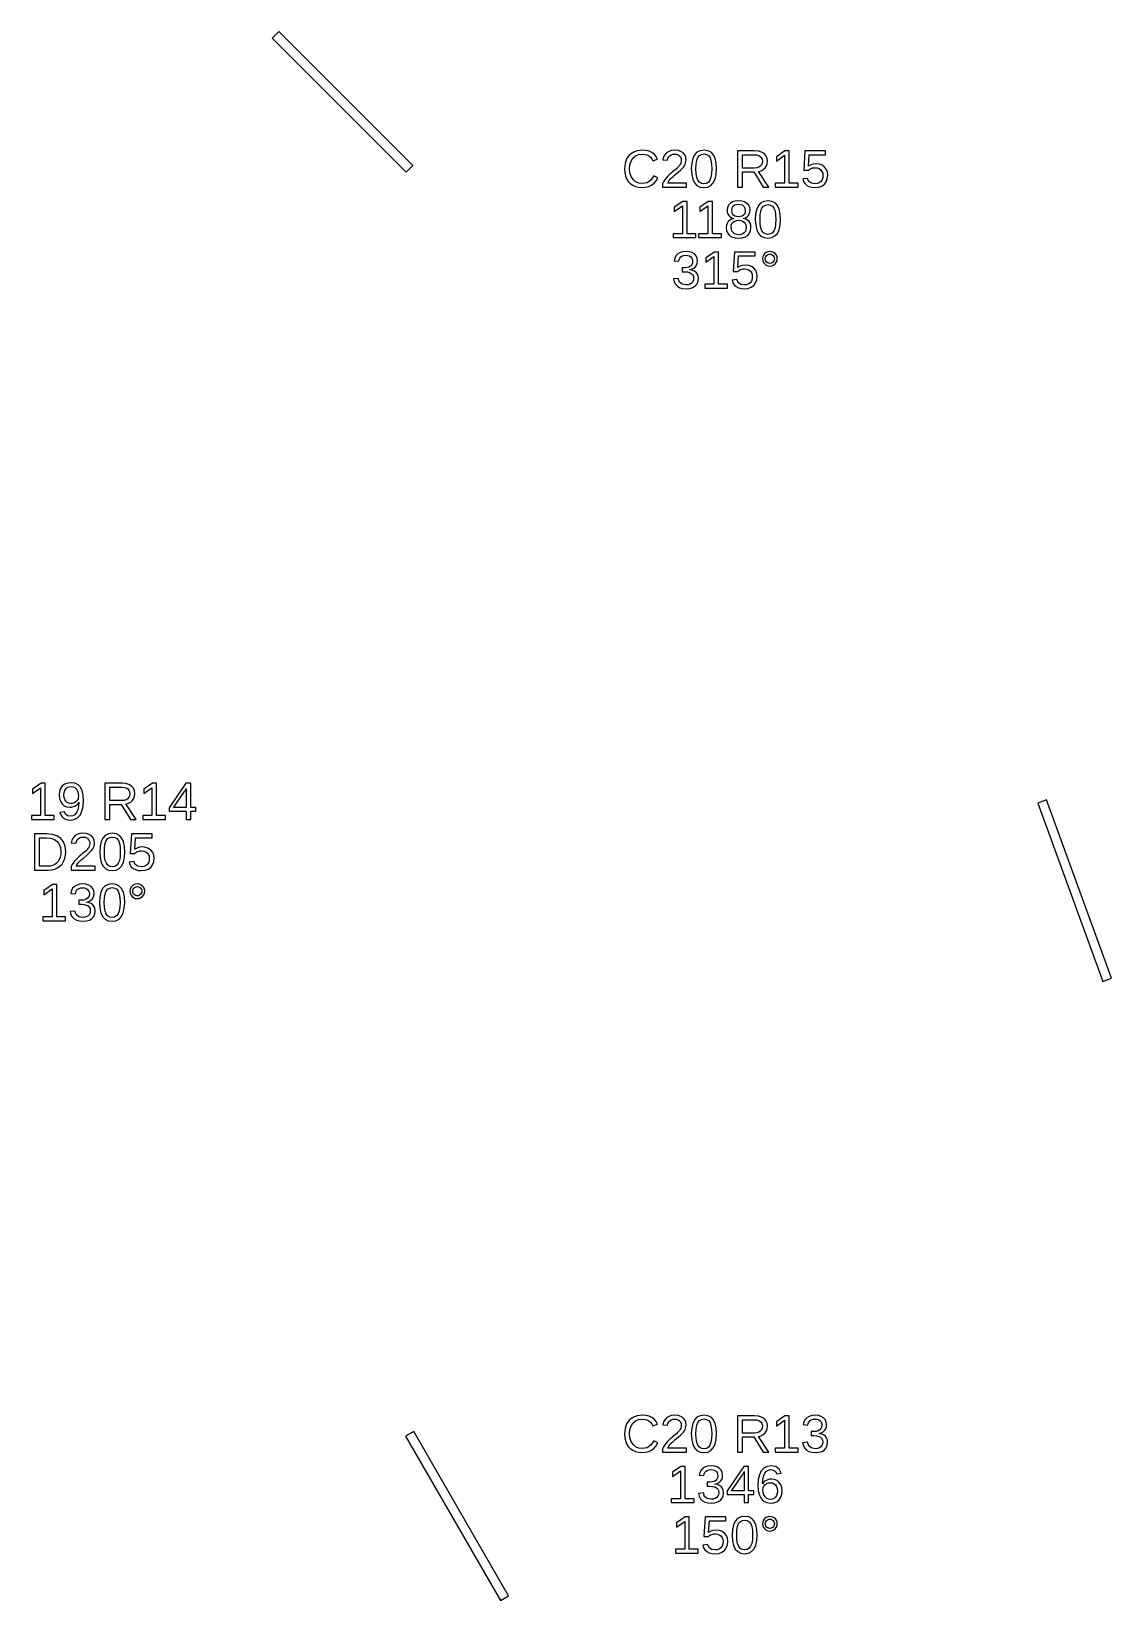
# Model space of a CAD drawing. Extents: x 195 to 2890, y 70 to 1529.
# Drawn here: x 2064.2 to 2235, y 1273.6 to 1521.7 of the extents above; entities that cross this region are included whole.
import ezdxf

# ---------------------------------------------------------------- set-up
doc = ezdxf.new("R2010")
doc.units = 0
doc.layers.get('0').update_dxf_attribs({"linetype": 'CONTINUOUS'})

msp = doc.modelspace()

# ---------------------------------------------------------------- linework, layer by layer
for points in [[(2124.53, 1500.53), (2103.32, 1521.74), (2102.26, 1520.68), (2123.47, 1499.47)], [(2161.31, 1497.09), (2161.81, 1497.22), (2162.26, 1497.44), (2162.66, 1497.73), (2162.99, 1498.11), (2163.26, 1498.56), (2162.62, 1498.88), (2162.15, 1498.22), (2161.55, 1497.82), (2160.81, 1497.69), (2160.23, 1497.76), (2159.73, 1497.97), (2159.32, 1498.33), (2159.01, 1498.8), (2158.83, 1499.37), (2158.77, 1500.02), (2158.83, 1500.68), (2159, 1501.24), (2159.3, 1501.7), (2159.7, 1502.04), (2160.19, 1502.25), (2160.78, 1502.32), (2161.16, 1502.29), (2161.51, 1502.2), (2161.83, 1502.05), (2162.09, 1501.85), (2162.31, 1501.59), (2162.47, 1501.29), (2163.2, 1501.53), (2162.97, 1501.96), (2162.67, 1502.31), (2162.3, 1502.59), (2161.86, 1502.79), (2161.35, 1502.91), (2160.77, 1502.95), (2159.96, 1502.86), (2159.28, 1502.6), (2158.72, 1502.17), (2158.31, 1501.59), (2158.06, 1500.87), (2157.98, 1500.02), (2158.02, 1499.44), (2158.13, 1498.91), (2158.31, 1498.44), (2158.56, 1498.03), (2158.89, 1497.68), (2159.27, 1497.41), (2159.72, 1497.21), (2160.22, 1497.09), (2160.77, 1497.05)], [(2167.79, 1497.75), (2164.8, 1497.75), (2164.9, 1497.95), (2165.03, 1498.14), (2165.2, 1498.35), (2165.4, 1498.56), (2165.65, 1498.79), (2165.94, 1499.04), (2166.45, 1499.46), (2166.83, 1499.8), (2167.09, 1500.06), (2167.28, 1500.28), (2167.43, 1500.5), (2167.55, 1500.72), (2167.63, 1500.94), (2167.68, 1501.16), (2167.7, 1501.38), (2167.65, 1501.84), (2167.49, 1502.23), (2167.23, 1502.54), (2166.88, 1502.77), (2166.43, 1502.9), (2165.9, 1502.95), (2165.41, 1502.9), (2164.98, 1502.77), (2164.61, 1502.54), (2164.32, 1502.24), (2164.13, 1501.88), (2164.02, 1501.45), (2164.77, 1501.38), (2164.84, 1501.66), (2164.96, 1501.9), (2165.13, 1502.09), (2165.35, 1502.23), (2165.61, 1502.32), (2165.9, 1502.35), (2166.2, 1502.32), (2166.46, 1502.23), (2166.67, 1502.09), (2166.82, 1501.89), (2166.92, 1501.65), (2166.95, 1501.35), (2166.93, 1501.13), (2166.87, 1500.92), (2166.79, 1500.73), (2166.67, 1500.55), (2166.53, 1500.37), (2166.36, 1500.2), (2166.18, 1500.03), (2165.99, 1499.86), (2165.78, 1499.69), (2165.56, 1499.52), (2165.35, 1499.34), (2165.13, 1499.15), (2164.91, 1498.94), (2164.7, 1498.72), (2164.5, 1498.49), (2164.31, 1498.23), (2164.14, 1497.95), (2163.99, 1497.65), (2163.99, 1497.13), (2167.79, 1497.13)], [(2171.12, 1497.13), (2171.62, 1497.39), (2172.01, 1497.81), (2172.29, 1498.39), (2172.46, 1499.12), (2172.52, 1500), (2172.46, 1500.89), (2172.3, 1501.63), (2172.03, 1502.21), (2171.65, 1502.62), (2171.16, 1502.87), (2170.54, 1502.95), (2169.91, 1502.87), (2169.4, 1502.62), (2169.02, 1502.21), (2168.75, 1501.64), (2168.59, 1500.9), (2168.53, 1500), (2168.59, 1499.11), (2168.75, 1498.38), (2169.03, 1497.8), (2169.42, 1497.38), (2169.91, 1497.13), (2170.51, 1497.05)], [(2170.13, 1497.71), (2169.81, 1497.9), (2169.57, 1498.21), (2169.41, 1498.66), (2169.31, 1499.26), (2169.27, 1500), (2169.31, 1500.76), (2169.4, 1501.36), (2169.57, 1501.81), (2169.81, 1502.11), (2170.13, 1502.29), (2170.54, 1502.36), (2170.94, 1502.29), (2171.25, 1502.11), (2171.49, 1501.8), (2171.64, 1501.35), (2171.74, 1500.75), (2171.77, 1500), (2171.74, 1499.27), (2171.64, 1498.68), (2171.47, 1498.23), (2171.23, 1497.91), (2170.92, 1497.71), (2170.52, 1497.65)], [(2176.62, 1499.51), (2178.4, 1499.51), (2179.89, 1497.13), (2180.79, 1497.13), (2179.16, 1499.6), (2179.57, 1499.71), (2179.91, 1499.9), (2180.19, 1500.15), (2180.4, 1500.46), (2180.52, 1500.82), (2180.56, 1501.22), (2180.5, 1501.7), (2180.33, 1502.1), (2180.03, 1502.43), (2179.63, 1502.67), (2179.14, 1502.82), (2178.54, 1502.86), (2175.84, 1502.86), (2175.84, 1497.13), (2176.62, 1497.13)], [(2176.62, 1500.13), (2176.62, 1502.24), (2178.46, 1502.24), (2178.85, 1502.21), (2179.18, 1502.13), (2179.44, 1501.98), (2179.63, 1501.78), (2179.74, 1501.52), (2179.78, 1501.22), (2179.74, 1500.9), (2179.63, 1500.63), (2179.44, 1500.41), (2179.19, 1500.25), (2178.87, 1500.16), (2178.49, 1500.13)], [(2185.4, 1497.75), (2184.01, 1497.75), (2184.01, 1502.86), (2183.33, 1502.86), (2181.98, 1501.93), (2181.98, 1501.24), (2183.27, 1502.16), (2183.27, 1497.75), (2181.81, 1497.75), (2181.81, 1497.13), (2185.4, 1497.13)], [(2188.65, 1497.11), (2189.15, 1497.28), (2189.56, 1497.57), (2189.86, 1497.96), (2190.03, 1498.44), (2190.09, 1499), (2190.04, 1499.5), (2189.87, 1499.93), (2189.59, 1500.29), (2189.22, 1500.57), (2188.77, 1500.73), (2188.24, 1500.79), (2187.8, 1500.75), (2187.4, 1500.63), (2187.06, 1500.42), (2187.17, 1502.24), (2189.76, 1502.24), (2189.76, 1502.86), (2186.5, 1502.86), (2186.31, 1499.78), (2187.03, 1499.78), (2187.2, 1499.92), (2187.37, 1500.02), (2187.54, 1500.1), (2187.71, 1500.15), (2187.9, 1500.18), (2188.09, 1500.19), (2188.45, 1500.15), (2188.75, 1500.04), (2189, 1499.86), (2189.18, 1499.61), (2189.3, 1499.32), (2189.33, 1498.98), (2189.3, 1498.6), (2189.19, 1498.27), (2189, 1498), (2188.75, 1497.81), (2188.44, 1497.69), (2188.08, 1497.65), (2187.52, 1497.74), (2187.12, 1498.03), (2186.88, 1498.5), (2186.14, 1498.41), (2186.27, 1498.01), (2186.48, 1497.67), (2186.77, 1497.4), (2187.13, 1497.21), (2187.56, 1497.09), (2188.06, 1497.05)], [(2169.27, 1489.75), (2167.87, 1489.75), (2167.87, 1494.86), (2167.2, 1494.86), (2165.84, 1493.93), (2165.84, 1493.24), (2167.14, 1494.16), (2167.14, 1489.75), (2165.67, 1489.75), (2165.67, 1489.13), (2169.27, 1489.13)], [(2173.28, 1489.75), (2171.89, 1489.75), (2171.89, 1494.86), (2171.21, 1494.86), (2169.86, 1493.93), (2169.86, 1493.24), (2171.15, 1494.16), (2171.15, 1489.75), (2169.69, 1489.75), (2169.69, 1489.13), (2173.28, 1489.13)], [(2176.59, 1489.1), (2177.07, 1489.25), (2177.46, 1489.49), (2177.74, 1489.83), (2177.91, 1490.24), (2177.96, 1490.73), (2177.93, 1491.09), (2177.83, 1491.4), (2177.66, 1491.67), (2177.43, 1491.89), (2177.14, 1492.05), (2176.8, 1492.14), (2176.8, 1492.15), (2177.1, 1492.25), (2177.34, 1492.4), (2177.55, 1492.61), (2177.7, 1492.87), (2177.79, 1493.16), (2177.82, 1493.47), (2177.77, 1493.89), (2177.6, 1494.25), (2177.33, 1494.55), (2176.96, 1494.77), (2176.52, 1494.91), (2175.99, 1494.95), (2175.48, 1494.9), (2175.04, 1494.77), (2174.68, 1494.54), (2174.41, 1494.24), (2174.24, 1493.89), (2174.19, 1493.48), (2174.22, 1493.17), (2174.31, 1492.88), (2174.46, 1492.62), (2174.66, 1492.41), (2174.91, 1492.25), (2175.2, 1492.15), (2175.2, 1492.13), (2174.88, 1492.04), (2174.61, 1491.89), (2174.37, 1491.67), (2174.2, 1491.39), (2174.09, 1491.08), (2174.05, 1490.72), (2174.11, 1490.23), (2174.28, 1489.82), (2174.57, 1489.49), (2174.96, 1489.24), (2175.44, 1489.1), (2176.01, 1489.05)], [(2175.69, 1492.45), (2175.43, 1492.54), (2175.21, 1492.68), (2175.06, 1492.88), (2174.97, 1493.13), (2174.94, 1493.43), (2174.97, 1493.73), (2175.06, 1493.97), (2175.21, 1494.16), (2175.41, 1494.3), (2175.68, 1494.38), (2175.99, 1494.4), (2176.59, 1494.3), (2176.94, 1493.97), (2177.06, 1493.43), (2177.03, 1493.11), (2176.94, 1492.85), (2176.79, 1492.66), (2176.58, 1492.53), (2176.32, 1492.45), (2176, 1492.42)], [(2181.24, 1489.13), (2181.74, 1489.39), (2182.13, 1489.81), (2182.41, 1490.39), (2182.58, 1491.12), (2182.63, 1492), (2182.58, 1492.89), (2182.42, 1493.63), (2182.15, 1494.21), (2181.77, 1494.62), (2181.27, 1494.87), (2180.66, 1494.95), (2180.02, 1494.87), (2179.52, 1494.62), (2179.13, 1494.21), (2178.87, 1493.64), (2178.7, 1492.9), (2178.65, 1492), (2178.71, 1491.11), (2178.87, 1490.38), (2179.15, 1489.8), (2179.53, 1489.38), (2180.03, 1489.13), (2180.63, 1489.05)], [(2180.25, 1489.71), (2179.93, 1489.9), (2179.69, 1490.21), (2179.52, 1490.66), (2179.42, 1491.26), (2179.39, 1492), (2179.42, 1492.76), (2179.52, 1493.36), (2179.69, 1493.81), (2179.93, 1494.11), (2180.25, 1494.29), (2180.66, 1494.36), (2181.05, 1494.29), (2181.37, 1494.11), (2181.6, 1493.8), (2181.76, 1493.35), (2181.86, 1492.75), (2181.89, 1492), (2181.86, 1491.27), (2181.76, 1490.68), (2181.59, 1490.23), (2181.35, 1489.91), (2181.03, 1489.71), (2180.64, 1489.65)], [(2175.35, 1489.73), (2174.94, 1490.13), (2174.81, 1490.78), (2174.84, 1491.1), (2174.95, 1491.36), (2175.12, 1491.58), (2175.36, 1491.74), (2175.65, 1491.84), (2175.99, 1491.87), (2176.35, 1491.84), (2176.64, 1491.75), (2176.88, 1491.6), (2177.06, 1491.39), (2177.17, 1491.13), (2177.2, 1490.8), (2177.17, 1490.42), (2177.07, 1490.12), (2176.91, 1489.89), (2176.68, 1489.73), (2176.38, 1489.63), (2176.02, 1489.6)], [(2168.28, 1481.1), (2168.76, 1481.24), (2169.15, 1481.49), (2169.43, 1481.82), (2169.59, 1482.23), (2169.65, 1482.71), (2169.61, 1483.06), (2169.49, 1483.36), (2169.29, 1483.63), (2169.02, 1483.83), (2168.69, 1483.98), (2168.29, 1484.06), (2168.29, 1484.07), (2168.65, 1484.18), (2168.95, 1484.33), (2169.18, 1484.54), (2169.35, 1484.79), (2169.46, 1485.09), (2169.49, 1485.43), (2169.44, 1485.87), (2169.28, 1486.25), (2169.01, 1486.55), (2168.65, 1486.77), (2168.2, 1486.91), (2167.67, 1486.95), (2167.18, 1486.91), (2166.75, 1486.77), (2166.38, 1486.56), (2166.09, 1486.26), (2165.9, 1485.89), (2165.8, 1485.46), (2166.53, 1485.4), (2166.59, 1485.68), (2166.71, 1485.91), (2166.88, 1486.1), (2167.1, 1486.24), (2167.36, 1486.32), (2167.66, 1486.35), (2167.99, 1486.32), (2168.26, 1486.23), (2168.47, 1486.08), (2168.62, 1485.88), (2168.71, 1485.64), (2168.74, 1485.35), (2168.7, 1485.07), (2168.59, 1484.83), (2168.41, 1484.63), (2168.16, 1484.48), (2167.84, 1484.4), (2167.47, 1484.37), (2167.07, 1484.37), (2167.07, 1483.73), (2167.49, 1483.73), (2167.91, 1483.7), (2168.25, 1483.61), (2168.53, 1483.47), (2168.73, 1483.27), (2168.85, 1483.03), (2168.89, 1482.74), (2168.85, 1482.41), (2168.75, 1482.14), (2168.57, 1481.93), (2168.34, 1481.78), (2168.05, 1481.69), (2167.71, 1481.66), (2167.08, 1481.77), (2166.66, 1482.11), (2166.46, 1482.67), (2165.7, 1482.6), (2165.81, 1482.13), (2166.02, 1481.75), (2166.32, 1481.44), (2166.7, 1481.22), (2167.16, 1481.09), (2167.71, 1481.05)], [(2174.24, 1481.75), (2172.85, 1481.75), (2172.85, 1486.86), (2172.17, 1486.86), (2170.82, 1485.93), (2170.82, 1485.24), (2172.11, 1486.16), (2172.11, 1481.75), (2170.65, 1481.75), (2170.65, 1481.13), (2174.24, 1481.13)], [(2177.49, 1481.11), (2177.99, 1481.28), (2178.4, 1481.57), (2178.7, 1481.96), (2178.88, 1482.44), (2178.94, 1483), (2178.88, 1483.5), (2178.71, 1483.93), (2178.43, 1484.29), (2178.06, 1484.57), (2177.61, 1484.73), (2177.08, 1484.79), (2176.64, 1484.75), (2176.24, 1484.63), (2175.9, 1484.42), (2176.01, 1486.24), (2178.6, 1486.24), (2178.6, 1486.86), (2175.34, 1486.86), (2175.15, 1483.78), (2175.87, 1483.78), (2176.04, 1483.92), (2176.21, 1484.02), (2176.38, 1484.1), (2176.56, 1484.15), (2176.74, 1484.18), (2176.93, 1484.19), (2177.29, 1484.15), (2177.59, 1484.04), (2177.84, 1483.86), (2178.03, 1483.61), (2178.14, 1483.32), (2178.17, 1482.98), (2178.14, 1482.6), (2178.03, 1482.27), (2177.84, 1482), (2177.59, 1481.81), (2177.28, 1481.69), (2176.92, 1481.65), (2176.36, 1481.74), (2175.96, 1482.03), (2175.73, 1482.5), (2174.98, 1482.41), (2175.11, 1482.01), (2175.32, 1481.67), (2175.61, 1481.4), (2175.97, 1481.21), (2176.4, 1481.09), (2176.9, 1481.05)], [(2181.25, 1484.67), (2181.53, 1484.78), (2181.77, 1484.97), (2181.96, 1485.21), (2182.08, 1485.48), (2182.12, 1485.79), (2182.08, 1486.1), (2181.97, 1486.37), (2181.78, 1486.61), (2181.53, 1486.8), (2181.26, 1486.91), (2180.95, 1486.95), (2180.64, 1486.91), (2180.36, 1486.8), (2180.12, 1486.61), (2179.93, 1486.37), (2179.82, 1486.09), (2179.78, 1485.79), (2179.82, 1485.49), (2179.93, 1485.22), (2180.13, 1484.97), (2180.37, 1484.78), (2180.64, 1484.67), (2180.95, 1484.63)], [(2180.76, 1485.08), (2180.59, 1485.15), (2180.44, 1485.27), (2180.32, 1485.43), (2180.25, 1485.6), (2180.23, 1485.79), (2180.25, 1485.98), (2180.32, 1486.15), (2180.44, 1486.31), (2180.59, 1486.43), (2180.76, 1486.5), (2180.95, 1486.52), (2181.14, 1486.5), (2181.31, 1486.43), (2181.46, 1486.31), (2181.58, 1486.16), (2181.65, 1485.99), (2181.67, 1485.79), (2181.65, 1485.6), (2181.58, 1485.42), (2181.46, 1485.27), (2181.31, 1485.15), (2181.14, 1485.08), (2180.95, 1485.06)], [(2067.8, 1397.75), (2066.41, 1397.75), (2066.41, 1402.86), (2065.73, 1402.86), (2064.37, 1401.93), (2064.37, 1401.24), (2065.67, 1402.16), (2065.67, 1397.75), (2064.21, 1397.75), (2064.21, 1397.13), (2067.8, 1397.13)], [(2070.99, 1397.14), (2071.5, 1397.4), (2071.91, 1397.84), (2072.21, 1398.45), (2072.39, 1399.21), (2072.45, 1400.11), (2072.39, 1400.98), (2072.23, 1401.69), (2071.96, 1402.24), (2071.58, 1402.64), (2071.09, 1402.87), (2070.51, 1402.95), (2069.95, 1402.89), (2069.48, 1402.72), (2069.1, 1402.44), (2068.82, 1402.05), (2068.65, 1401.58), (2068.6, 1401.02), (2068.65, 1400.48), (2068.8, 1400.01), (2069.06, 1399.62), (2069.41, 1399.32), (2069.82, 1399.15), (2070.3, 1399.09), (2070.61, 1399.11), (2070.89, 1399.19), (2071.17, 1399.31), (2071.4, 1399.47), (2071.59, 1399.67), (2071.72, 1399.9), (2071.68, 1399.23), (2071.56, 1398.67), (2071.36, 1398.23), (2071.1, 1397.9), (2070.77, 1397.71), (2070.38, 1397.64), (2069.94, 1397.72), (2069.62, 1397.96), (2069.42, 1398.36), (2068.72, 1398.25), (2068.86, 1397.86), (2069.05, 1397.56), (2069.3, 1397.33), (2069.6, 1397.18), (2069.95, 1397.08), (2070.37, 1397.05)], [(2070.15, 1399.71), (2069.88, 1399.83), (2069.65, 1400.03), (2069.48, 1400.3), (2069.38, 1400.63), (2069.34, 1401.02), (2069.38, 1401.4), (2069.48, 1401.73), (2069.65, 1402), (2069.88, 1402.2), (2070.15, 1402.32), (2070.48, 1402.36), (2070.81, 1402.31), (2071.1, 1402.17), (2071.33, 1401.93), (2071.51, 1401.62), (2071.61, 1401.25), (2071.65, 1400.82), (2071.63, 1400.6), (2071.58, 1400.4), (2071.49, 1400.22), (2071.38, 1400.06), (2071.23, 1399.92), (2071.06, 1399.81), (2070.88, 1399.73), (2070.68, 1399.68), (2070.47, 1399.67)], [(2076.62, 1399.51), (2078.4, 1399.51), (2079.89, 1397.13), (2080.79, 1397.13), (2079.16, 1399.6), (2079.57, 1399.71), (2079.91, 1399.9), (2080.19, 1400.15), (2080.4, 1400.46), (2080.52, 1400.82), (2080.56, 1401.22), (2080.5, 1401.7), (2080.33, 1402.1), (2080.03, 1402.43), (2079.63, 1402.67), (2079.14, 1402.82), (2078.54, 1402.86), (2075.84, 1402.86), (2075.84, 1397.13), (2076.62, 1397.13)], [(2076.62, 1400.13), (2076.62, 1402.24), (2078.46, 1402.24), (2078.85, 1402.21), (2079.18, 1402.13), (2079.44, 1401.98), (2079.63, 1401.78), (2079.74, 1401.52), (2079.78, 1401.22), (2079.74, 1400.9), (2079.63, 1400.63), (2079.44, 1400.41), (2079.19, 1400.25), (2078.87, 1400.16), (2078.49, 1400.13)], [(2085.4, 1397.75), (2084.01, 1397.75), (2084.01, 1402.86), (2083.33, 1402.86), (2081.98, 1401.93), (2081.98, 1401.24), (2083.27, 1402.16), (2083.27, 1397.75), (2081.81, 1397.75), (2081.81, 1397.13), (2085.4, 1397.13)], [(2089.39, 1398.43), (2090.2, 1398.43), (2090.2, 1399.01), (2089.39, 1399.01), (2089.39, 1402.86), (2088.63, 1402.86), (2086, 1399), (2086, 1398.43), (2088.7, 1398.43), (2088.7, 1397.13), (2089.39, 1397.13)], [(2086.68, 1399.01), (2086.74, 1399.09), (2086.96, 1399.39), (2088.43, 1401.55), (2088.47, 1401.62), (2088.52, 1401.71), (2088.59, 1401.82), (2088.65, 1401.93), (2088.69, 1402), (2088.7, 1402.04), (2088.7, 1399.01)], [(2234.97, 1372.07), (2224.7, 1400.26), (2223.3, 1399.74), (2233.56, 1371.55)], [(2067.4, 1389.17), (2067.89, 1389.29), (2068.33, 1389.49), (2068.72, 1389.76), (2069.05, 1390.1), (2069.31, 1390.5), (2069.5, 1390.97), (2069.62, 1391.49), (2069.66, 1392.06), (2069.57, 1392.89), (2069.31, 1393.58), (2068.87, 1394.13), (2068.27, 1394.54), (2067.52, 1394.78), (2066.62, 1394.86), (2064.72, 1394.86), (2064.72, 1389.13), (2066.87, 1389.13)], [(2074.27, 1389.75), (2071.28, 1389.75), (2071.38, 1389.95), (2071.51, 1390.14), (2071.68, 1390.35), (2071.89, 1390.56), (2072.13, 1390.79), (2072.43, 1391.04), (2072.93, 1391.46), (2073.31, 1391.8), (2073.58, 1392.06), (2073.76, 1392.28), (2073.91, 1392.5), (2074.03, 1392.72), (2074.12, 1392.94), (2074.17, 1393.16), (2074.18, 1393.38), (2074.13, 1393.84), (2073.98, 1394.23), (2073.72, 1394.54), (2073.36, 1394.77), (2072.92, 1394.9), (2072.38, 1394.95), (2071.89, 1394.9), (2071.46, 1394.77), (2071.09, 1394.54), (2070.8, 1394.24), (2070.61, 1393.88), (2070.51, 1393.45), (2071.26, 1393.38), (2071.32, 1393.66), (2071.44, 1393.9), (2071.61, 1394.09), (2071.83, 1394.23), (2072.09, 1394.32), (2072.38, 1394.35), (2072.69, 1394.32), (2072.95, 1394.23), (2073.15, 1394.09), (2073.31, 1393.89), (2073.4, 1393.65), (2073.43, 1393.35), (2073.41, 1393.13), (2073.36, 1392.92), (2073.27, 1392.73), (2073.15, 1392.55), (2073.01, 1392.37), (2072.85, 1392.2), (2072.67, 1392.03), (2072.47, 1391.86), (2072.26, 1391.69), (2072.05, 1391.52), (2071.83, 1391.34), (2071.61, 1391.15), (2071.4, 1390.94), (2071.19, 1390.72), (2070.98, 1390.49), (2070.79, 1390.23), (2070.62, 1389.95), (2070.48, 1389.65), (2070.48, 1389.13), (2074.27, 1389.13)], [(2077.6, 1389.13), (2078.1, 1389.39), (2078.49, 1389.81), (2078.78, 1390.39), (2078.94, 1391.12), (2079, 1392), (2078.95, 1392.89), (2078.79, 1393.63), (2078.52, 1394.21), (2078.14, 1394.62), (2077.64, 1394.87), (2077.02, 1394.95), (2076.39, 1394.87), (2075.88, 1394.62), (2075.5, 1394.21), (2075.23, 1393.64), (2075.07, 1392.9), (2075.02, 1392), (2075.07, 1391.11), (2075.24, 1390.38), (2075.51, 1389.8), (2075.9, 1389.38), (2076.39, 1389.13), (2077, 1389.05)], [(2076.61, 1389.71), (2076.3, 1389.9), (2076.06, 1390.21), (2075.89, 1390.66), (2075.79, 1391.26), (2075.76, 1392), (2075.79, 1392.76), (2075.89, 1393.36), (2076.05, 1393.81), (2076.29, 1394.11), (2076.62, 1394.29), (2077.02, 1394.36), (2077.42, 1394.29), (2077.74, 1394.11), (2077.97, 1393.8), (2078.13, 1393.35), (2078.22, 1392.75), (2078.26, 1392), (2078.22, 1391.27), (2078.12, 1390.68), (2077.95, 1390.23), (2077.72, 1389.91), (2077.4, 1389.71), (2077.01, 1389.65)], [(2082.17, 1389.11), (2082.67, 1389.28), (2083.07, 1389.57), (2083.37, 1389.96), (2083.55, 1390.44), (2083.61, 1391), (2083.55, 1391.5), (2083.39, 1391.93), (2083.11, 1392.29), (2082.74, 1392.57), (2082.29, 1392.73), (2081.76, 1392.79), (2081.31, 1392.75), (2080.92, 1392.63), (2080.58, 1392.42), (2080.69, 1394.24), (2083.28, 1394.24), (2083.28, 1394.86), (2080.02, 1394.86), (2079.83, 1391.78), (2080.54, 1391.78), (2080.71, 1391.92), (2080.88, 1392.02), (2081.06, 1392.1), (2081.23, 1392.15), (2081.42, 1392.18), (2081.61, 1392.19), (2081.96, 1392.15), (2082.26, 1392.04), (2082.51, 1391.86), (2082.7, 1391.61), (2082.81, 1391.32), (2082.85, 1390.98), (2082.81, 1390.6), (2082.7, 1390.27), (2082.52, 1390), (2082.27, 1389.81), (2081.96, 1389.69), (2081.59, 1389.65), (2081.03, 1389.74), (2080.64, 1390.03), (2080.4, 1390.5), (2079.66, 1390.41), (2079.79, 1390.01), (2079.99, 1389.67), (2080.28, 1389.4), (2080.65, 1389.21), (2081.08, 1389.09), (2081.58, 1389.05)], [(2065.5, 1389.75), (2065.5, 1394.24), (2066.6, 1394.24), (2067.28, 1394.18), (2067.85, 1393.99), (2068.29, 1393.68), (2068.62, 1393.25), (2068.81, 1392.71), (2068.88, 1392.06), (2068.85, 1391.61), (2068.76, 1391.2), (2068.62, 1390.83), (2068.43, 1390.51), (2068.18, 1390.24), (2067.89, 1390.03), (2067.55, 1389.88), (2067.18, 1389.78), (2066.78, 1389.75)], [(2072.92, 1381.1), (2073.4, 1381.24), (2073.78, 1381.49), (2074.06, 1381.82), (2074.23, 1382.23), (2074.28, 1382.71), (2074.24, 1383.06), (2074.13, 1383.36), (2073.93, 1383.63), (2073.66, 1383.83), (2073.32, 1383.98), (2072.93, 1384.06), (2072.93, 1384.07), (2073.29, 1384.18), (2073.58, 1384.33), (2073.82, 1384.54), (2073.99, 1384.79), (2074.09, 1385.09), (2074.13, 1385.43), (2074.07, 1385.87), (2073.91, 1386.25), (2073.65, 1386.55), (2073.29, 1386.77), (2072.84, 1386.91), (2072.31, 1386.95), (2071.81, 1386.91), (2071.38, 1386.77), (2071.02, 1386.56), (2070.73, 1386.26), (2070.53, 1385.89), (2070.43, 1385.46), (2071.17, 1385.4), (2071.23, 1385.68), (2071.34, 1385.91), (2071.52, 1386.1), (2071.74, 1386.24), (2072, 1386.32), (2072.3, 1386.35), (2072.63, 1386.32), (2072.89, 1386.23), (2073.1, 1386.08), (2073.25, 1385.88), (2073.34, 1385.64), (2073.37, 1385.35), (2073.34, 1385.07), (2073.23, 1384.83), (2073.04, 1384.63), (2072.79, 1384.48), (2072.48, 1384.4), (2072.11, 1384.37), (2071.71, 1384.37), (2071.71, 1383.73), (2072.12, 1383.73), (2072.54, 1383.7), (2072.89, 1383.61), (2073.16, 1383.47), (2073.36, 1383.27), (2073.48, 1383.03), (2073.52, 1382.74), (2073.49, 1382.41), (2073.38, 1382.14), (2073.21, 1381.93), (2072.97, 1381.78), (2072.68, 1381.69), (2072.34, 1381.66), (2071.71, 1381.77), (2071.29, 1382.11), (2071.09, 1382.67), (2070.33, 1382.6), (2070.45, 1382.13), (2070.65, 1381.75), (2070.95, 1381.44), (2071.34, 1381.22), (2071.8, 1381.09), (2072.34, 1381.05)], [(2077.56, 1381.13), (2078.06, 1381.39), (2078.45, 1381.81), (2078.73, 1382.39), (2078.9, 1383.12), (2078.96, 1384), (2078.91, 1384.89), (2078.75, 1385.63), (2078.48, 1386.21), (2078.1, 1386.62), (2077.6, 1386.87), (2076.98, 1386.95), (2076.35, 1386.87), (2075.84, 1386.62), (2075.46, 1386.21), (2075.19, 1385.64), (2075.03, 1384.9), (2074.98, 1384), (2075.03, 1383.11), (2075.2, 1382.38), (2075.47, 1381.8), (2075.86, 1381.38), (2076.35, 1381.13), (2076.96, 1381.05)], [(2081.25, 1384.67), (2081.53, 1384.78), (2081.77, 1384.97), (2081.96, 1385.21), (2082.08, 1385.48), (2082.12, 1385.79), (2082.08, 1386.1), (2081.97, 1386.37), (2081.78, 1386.61), (2081.53, 1386.8), (2081.26, 1386.91), (2080.95, 1386.95), (2080.64, 1386.91), (2080.36, 1386.8), (2080.12, 1386.61), (2079.93, 1386.37), (2079.82, 1386.09), (2079.78, 1385.79), (2079.82, 1385.49), (2079.93, 1385.22), (2080.13, 1384.97), (2080.37, 1384.78), (2080.64, 1384.67), (2080.95, 1384.63)], [(2069.61, 1381.75), (2068.21, 1381.75), (2068.21, 1386.86), (2067.54, 1386.86), (2066.18, 1385.93), (2066.18, 1385.24), (2067.48, 1386.16), (2067.48, 1381.75), (2066.02, 1381.75), (2066.02, 1381.13), (2069.61, 1381.13)], [(2076.57, 1381.71), (2076.25, 1381.9), (2076.02, 1382.21), (2075.85, 1382.66), (2075.75, 1383.26), (2075.72, 1384), (2075.75, 1384.76), (2075.85, 1385.36), (2076.01, 1385.81), (2076.25, 1386.11), (2076.57, 1386.29), (2076.98, 1386.36), (2077.38, 1386.29), (2077.7, 1386.11), (2077.93, 1385.8), (2078.09, 1385.35), (2078.18, 1384.75), (2078.22, 1384), (2078.18, 1383.27), (2078.08, 1382.68), (2077.91, 1382.23), (2077.68, 1381.91), (2077.36, 1381.71), (2076.97, 1381.65)], [(2080.76, 1385.08), (2080.59, 1385.15), (2080.44, 1385.27), (2080.32, 1385.43), (2080.25, 1385.6), (2080.23, 1385.79), (2080.25, 1385.98), (2080.32, 1386.15), (2080.44, 1386.31), (2080.59, 1386.43), (2080.76, 1386.5), (2080.95, 1386.52), (2081.14, 1386.5), (2081.31, 1386.43), (2081.46, 1386.31), (2081.58, 1386.16), (2081.65, 1385.99), (2081.67, 1385.79), (2081.65, 1385.6), (2081.58, 1385.42), (2081.46, 1385.27), (2081.31, 1385.15), (2081.14, 1385.08), (2080.95, 1385.06)], [(2161.31, 1297.09), (2161.81, 1297.22), (2162.26, 1297.44), (2162.66, 1297.73), (2162.99, 1298.11), (2163.26, 1298.56), (2162.62, 1298.88), (2162.15, 1298.22), (2161.55, 1297.82), (2160.81, 1297.69), (2160.23, 1297.76), (2159.73, 1297.97), (2159.32, 1298.33), (2159.01, 1298.8), (2158.83, 1299.37), (2158.77, 1300.02), (2158.83, 1300.68), (2159, 1301.24), (2159.3, 1301.7), (2159.7, 1302.04), (2160.19, 1302.25), (2160.78, 1302.32), (2161.16, 1302.29), (2161.51, 1302.2), (2161.83, 1302.05), (2162.09, 1301.85), (2162.31, 1301.59), (2162.47, 1301.29), (2163.2, 1301.53), (2162.97, 1301.96), (2162.67, 1302.31), (2162.3, 1302.59), (2161.86, 1302.79), (2161.35, 1302.91), (2160.77, 1302.95), (2159.96, 1302.86), (2159.28, 1302.6), (2158.72, 1302.17), (2158.31, 1301.59), (2158.06, 1300.87), (2157.98, 1300.02), (2158.02, 1299.44), (2158.13, 1298.91), (2158.31, 1298.44), (2158.56, 1298.03), (2158.89, 1297.68), (2159.27, 1297.41), (2159.72, 1297.21), (2160.22, 1297.09), (2160.77, 1297.05)], [(2167.79, 1297.75), (2164.8, 1297.75), (2164.9, 1297.95), (2165.03, 1298.14), (2165.2, 1298.35), (2165.4, 1298.56), (2165.65, 1298.79), (2165.94, 1299.04), (2166.45, 1299.46), (2166.83, 1299.8), (2167.09, 1300.06), (2167.28, 1300.28), (2167.43, 1300.5), (2167.55, 1300.72), (2167.63, 1300.94), (2167.68, 1301.16), (2167.7, 1301.38), (2167.65, 1301.84), (2167.49, 1302.23), (2167.23, 1302.54), (2166.88, 1302.77), (2166.43, 1302.9), (2165.9, 1302.95), (2165.41, 1302.9), (2164.98, 1302.77), (2164.61, 1302.54), (2164.32, 1302.24), (2164.13, 1301.88), (2164.02, 1301.45), (2164.77, 1301.38), (2164.84, 1301.66), (2164.96, 1301.9), (2165.13, 1302.09), (2165.35, 1302.23), (2165.61, 1302.32), (2165.9, 1302.35), (2166.2, 1302.32), (2166.46, 1302.23), (2166.67, 1302.09), (2166.82, 1301.89), (2166.92, 1301.65), (2166.95, 1301.35), (2166.93, 1301.13), (2166.87, 1300.92), (2166.79, 1300.73), (2166.67, 1300.55), (2166.53, 1300.37), (2166.36, 1300.2), (2166.18, 1300.03), (2165.99, 1299.86), (2165.78, 1299.69), (2165.56, 1299.52), (2165.35, 1299.34), (2165.13, 1299.15), (2164.91, 1298.94), (2164.7, 1298.72), (2164.5, 1298.49), (2164.31, 1298.23), (2164.14, 1297.95), (2163.99, 1297.65), (2163.99, 1297.13), (2167.79, 1297.13)], [(2171.12, 1297.13), (2171.62, 1297.39), (2172.01, 1297.81), (2172.29, 1298.39), (2172.46, 1299.12), (2172.52, 1300), (2172.46, 1300.89), (2172.3, 1301.63), (2172.03, 1302.21), (2171.65, 1302.62), (2171.16, 1302.87), (2170.54, 1302.95), (2169.91, 1302.87), (2169.4, 1302.62), (2169.02, 1302.21), (2168.75, 1301.64), (2168.59, 1300.9), (2168.53, 1300), (2168.59, 1299.11), (2168.75, 1298.38), (2169.03, 1297.8), (2169.42, 1297.38), (2169.91, 1297.13), (2170.51, 1297.05)], [(2176.62, 1299.51), (2178.4, 1299.51), (2179.89, 1297.13), (2180.79, 1297.13), (2179.16, 1299.6), (2179.57, 1299.71), (2179.91, 1299.9), (2180.19, 1300.15), (2180.4, 1300.46), (2180.52, 1300.82), (2180.56, 1301.22), (2180.5, 1301.7), (2180.33, 1302.1), (2180.03, 1302.43), (2179.63, 1302.67), (2179.14, 1302.82), (2178.54, 1302.86), (2175.84, 1302.86), (2175.84, 1297.13), (2176.62, 1297.13)], [(2185.4, 1297.75), (2184.01, 1297.75), (2184.01, 1302.86), (2183.33, 1302.86), (2181.98, 1301.93), (2181.98, 1301.24), (2183.27, 1302.16), (2183.27, 1297.75), (2181.81, 1297.75), (2181.81, 1297.13), (2185.4, 1297.13)], [(2188.71, 1297.1), (2189.19, 1297.24), (2189.57, 1297.49), (2189.85, 1297.82), (2190.02, 1298.23), (2190.08, 1298.71), (2190.04, 1299.06), (2189.92, 1299.36), (2189.72, 1299.63), (2189.45, 1299.83), (2189.12, 1299.98), (2188.72, 1300.06), (2188.72, 1300.07), (2189.08, 1300.18), (2189.38, 1300.33), (2189.61, 1300.54), (2189.78, 1300.79), (2189.89, 1301.09), (2189.92, 1301.43), (2189.87, 1301.87), (2189.71, 1302.25), (2189.44, 1302.55), (2189.08, 1302.77), (2188.63, 1302.91), (2188.1, 1302.95), (2187.61, 1302.91), (2187.18, 1302.77), (2186.81, 1302.56), (2186.52, 1302.26), (2186.33, 1301.89), (2186.23, 1301.46), (2186.96, 1301.4), (2187.02, 1301.68), (2187.14, 1301.91), (2187.31, 1302.1), (2187.53, 1302.24), (2187.79, 1302.32), (2188.09, 1302.35), (2188.42, 1302.32), (2188.69, 1302.23), (2188.9, 1302.08), (2189.05, 1301.88), (2189.14, 1301.64), (2189.17, 1301.35), (2189.13, 1301.07), (2189.02, 1300.83), (2188.84, 1300.63), (2188.58, 1300.48), (2188.27, 1300.4), (2187.9, 1300.37), (2187.5, 1300.37), (2187.5, 1299.73), (2187.92, 1299.73), (2188.34, 1299.7), (2188.68, 1299.61), (2188.96, 1299.47), (2189.16, 1299.27), (2189.28, 1299.03), (2189.32, 1298.74), (2189.28, 1298.41), (2189.18, 1298.14), (2189, 1297.93), (2188.77, 1297.78), (2188.48, 1297.69), (2188.13, 1297.66), (2187.5, 1297.77), (2187.09, 1298.11), (2186.88, 1298.67), (2186.13, 1298.6), (2186.24, 1298.13), (2186.45, 1297.75), (2186.74, 1297.44), (2187.13, 1297.22), (2187.59, 1297.09), (2188.13, 1297.05)], [(2139.65, 1274.39), (2124.65, 1300.38), (2123.35, 1299.62), (2138.35, 1273.64)], [(2170.13, 1297.71), (2169.81, 1297.9), (2169.57, 1298.21), (2169.41, 1298.66), (2169.31, 1299.26), (2169.27, 1300), (2169.31, 1300.76), (2169.4, 1301.36), (2169.57, 1301.81), (2169.81, 1302.11), (2170.13, 1302.29), (2170.54, 1302.36), (2170.94, 1302.29), (2171.25, 1302.11), (2171.49, 1301.8), (2171.64, 1301.35), (2171.74, 1300.75), (2171.77, 1300), (2171.74, 1299.27), (2171.64, 1298.68), (2171.47, 1298.23), (2171.23, 1297.91), (2170.92, 1297.71), (2170.52, 1297.65)], [(2176.62, 1300.13), (2176.62, 1302.24), (2178.46, 1302.24), (2178.85, 1302.21), (2179.18, 1302.13), (2179.44, 1301.98), (2179.63, 1301.78), (2179.74, 1301.52), (2179.78, 1301.22), (2179.74, 1300.9), (2179.63, 1300.63), (2179.44, 1300.41), (2179.19, 1300.25), (2178.87, 1300.16), (2178.49, 1300.13)], [(2168.96, 1289.75), (2167.56, 1289.75), (2167.56, 1294.86), (2166.89, 1294.86), (2165.53, 1293.93), (2165.53, 1293.24), (2166.83, 1294.16), (2166.83, 1289.75), (2165.37, 1289.75), (2165.37, 1289.13), (2168.96, 1289.13)], [(2172.26, 1289.1), (2172.74, 1289.24), (2173.13, 1289.49), (2173.41, 1289.82), (2173.58, 1290.23), (2173.63, 1290.71), (2173.59, 1291.06), (2173.47, 1291.36), (2173.28, 1291.63), (2173.01, 1291.83), (2172.67, 1291.98), (2172.27, 1292.06), (2172.27, 1292.07), (2172.63, 1292.18), (2172.93, 1292.33), (2173.17, 1292.54), (2173.34, 1292.79), (2173.44, 1293.09), (2173.47, 1293.43), (2173.42, 1293.87), (2173.26, 1294.25), (2173, 1294.55), (2172.64, 1294.77), (2172.19, 1294.91), (2171.66, 1294.95), (2171.16, 1294.91), (2170.73, 1294.77), (2170.36, 1294.56), (2170.08, 1294.26), (2169.88, 1293.89), (2169.78, 1293.46), (2170.52, 1293.4), (2170.58, 1293.68), (2170.69, 1293.91), (2170.86, 1294.1), (2171.08, 1294.24), (2171.35, 1294.32), (2171.65, 1294.35), (2171.97, 1294.32), (2172.24, 1294.23), (2172.45, 1294.08), (2172.6, 1293.88), (2172.69, 1293.64), (2172.72, 1293.35), (2172.69, 1293.07), (2172.57, 1292.83), (2172.39, 1292.63), (2172.14, 1292.48), (2171.83, 1292.4), (2171.46, 1292.37), (2171.06, 1292.37), (2171.06, 1291.73), (2171.47, 1291.73), (2171.89, 1291.7), (2172.24, 1291.61), (2172.51, 1291.47), (2172.71, 1291.27), (2172.83, 1291.03), (2172.87, 1290.74), (2172.84, 1290.41), (2172.73, 1290.14), (2172.56, 1289.93), (2172.32, 1289.78), (2172.03, 1289.69), (2171.69, 1289.66), (2171.06, 1289.77), (2170.64, 1290.11), (2170.44, 1290.67), (2169.68, 1290.6), (2169.79, 1290.13), (2170, 1289.75), (2170.3, 1289.44), (2170.68, 1289.22), (2171.15, 1289.09), (2171.69, 1289.05)], [(2177.58, 1290.43), (2178.39, 1290.43), (2178.39, 1291.01), (2177.58, 1291.01), (2177.58, 1294.86), (2176.82, 1294.86), (2174.19, 1291), (2174.19, 1290.43), (2176.89, 1290.43), (2176.89, 1289.13), (2177.58, 1289.13)], [(2174.87, 1291.01), (2174.93, 1291.09), (2175.15, 1291.39), (2176.62, 1293.55), (2176.66, 1293.62), (2176.71, 1293.71), (2176.78, 1293.82), (2176.84, 1293.93), (2176.88, 1294), (2176.89, 1294.04), (2176.89, 1291.01)], [(2181.59, 1289.11), (2182.04, 1289.28), (2182.41, 1289.57), (2182.68, 1289.97), (2182.85, 1290.44), (2182.9, 1291.01), (2182.85, 1291.53), (2182.7, 1291.97), (2182.44, 1292.34), (2182.09, 1292.62), (2181.67, 1292.78), (2181.18, 1292.84), (2180.88, 1292.82), (2180.6, 1292.75), (2180.35, 1292.64), (2180.12, 1292.5), (2179.94, 1292.31), (2179.79, 1292.08), (2179.82, 1292.76), (2179.94, 1293.32), (2180.13, 1293.77), (2180.39, 1294.1), (2180.71, 1294.29), (2181.1, 1294.36), (2181.53, 1294.28), (2181.84, 1294.04), (2182.04, 1293.66), (2182.74, 1293.78), (2182.41, 1294.43), (2181.87, 1294.82), (2181.11, 1294.95), (2180.5, 1294.86), (2180, 1294.6), (2179.59, 1294.15), (2179.29, 1293.54), (2179.12, 1292.78), (2179.06, 1291.87), (2179.11, 1291.02), (2179.29, 1290.32), (2179.57, 1289.77), (2179.96, 1289.37), (2180.46, 1289.13), (2181.05, 1289.05)], [(2180.71, 1289.69), (2180.43, 1289.83), (2180.19, 1290.06), (2180, 1290.37), (2179.9, 1290.73), (2179.86, 1291.15), (2179.89, 1291.47), (2180, 1291.75), (2180.17, 1291.97), (2180.41, 1292.14), (2180.68, 1292.24), (2181, 1292.27), (2181.34, 1292.24), (2181.62, 1292.12), (2181.85, 1291.93), (2182.02, 1291.68), (2182.12, 1291.36), (2182.16, 1290.97), (2182.12, 1290.59), (2182.02, 1290.26), (2181.86, 1290), (2181.63, 1289.8), (2181.35, 1289.68), (2181.03, 1289.64)], [(2169.61, 1281.75), (2168.21, 1281.75), (2168.21, 1286.86), (2167.54, 1286.86), (2166.18, 1285.93), (2166.18, 1285.24), (2167.48, 1286.16), (2167.48, 1281.75), (2166.02, 1281.75), (2166.02, 1281.13), (2169.61, 1281.13)], [(2172.86, 1281.11), (2173.36, 1281.28), (2173.76, 1281.57), (2174.06, 1281.96), (2174.24, 1282.44), (2174.3, 1283), (2174.25, 1283.5), (2174.08, 1283.93), (2173.8, 1284.29), (2173.43, 1284.57), (2172.98, 1284.73), (2172.45, 1284.79), (2172, 1284.75), (2171.61, 1284.63), (2171.27, 1284.42), (2171.38, 1286.24), (2173.97, 1286.24), (2173.97, 1286.86), (2170.71, 1286.86), (2170.52, 1283.78), (2171.23, 1283.78), (2171.4, 1283.92), (2171.57, 1284.02), (2171.75, 1284.1), (2171.92, 1284.15), (2172.11, 1284.18), (2172.3, 1284.19), (2172.65, 1284.15), (2172.95, 1284.04), (2173.2, 1283.86), (2173.39, 1283.61), (2173.5, 1283.32), (2173.54, 1282.98), (2173.5, 1282.6), (2173.39, 1282.27), (2173.21, 1282), (2172.96, 1281.81), (2172.65, 1281.69), (2172.28, 1281.65), (2171.72, 1281.74), (2171.33, 1282.03), (2171.09, 1282.5), (2170.35, 1282.41), (2170.48, 1282.01), (2170.68, 1281.67), (2170.97, 1281.4), (2171.34, 1281.21), (2171.77, 1281.09), (2172.27, 1281.05)], [(2177.56, 1281.13), (2178.06, 1281.39), (2178.45, 1281.81), (2178.73, 1282.39), (2178.9, 1283.12), (2178.96, 1284), (2178.91, 1284.89), (2178.75, 1285.63), (2178.48, 1286.21), (2178.1, 1286.62), (2177.6, 1286.87), (2176.98, 1286.95), (2176.35, 1286.87), (2175.84, 1286.62), (2175.46, 1286.21), (2175.19, 1285.64), (2175.03, 1284.9), (2174.98, 1284), (2175.03, 1283.11), (2175.2, 1282.38), (2175.47, 1281.8), (2175.86, 1281.38), (2176.35, 1281.13), (2176.96, 1281.05)], [(2176.57, 1281.71), (2176.25, 1281.9), (2176.02, 1282.21), (2175.85, 1282.66), (2175.75, 1283.26), (2175.72, 1284), (2175.75, 1284.76), (2175.85, 1285.36), (2176.01, 1285.81), (2176.25, 1286.11), (2176.57, 1286.29), (2176.98, 1286.36), (2177.38, 1286.29), (2177.7, 1286.11), (2177.93, 1285.8), (2178.09, 1285.35), (2178.18, 1284.75), (2178.22, 1284), (2178.18, 1283.27), (2178.08, 1282.68), (2177.91, 1282.23), (2177.68, 1281.91), (2177.36, 1281.71), (2176.97, 1281.65)], [(2181.25, 1284.67), (2181.53, 1284.78), (2181.77, 1284.97), (2181.96, 1285.21), (2182.08, 1285.48), (2182.12, 1285.79), (2182.08, 1286.1), (2181.97, 1286.37), (2181.78, 1286.61), (2181.53, 1286.8), (2181.26, 1286.91), (2180.95, 1286.95), (2180.64, 1286.91), (2180.36, 1286.8), (2180.12, 1286.61), (2179.93, 1286.37), (2179.82, 1286.09), (2179.78, 1285.79), (2179.82, 1285.49), (2179.93, 1285.22), (2180.13, 1284.97), (2180.37, 1284.78), (2180.64, 1284.67), (2180.95, 1284.63)], [(2180.76, 1285.08), (2180.59, 1285.15), (2180.44, 1285.27), (2180.32, 1285.43), (2180.25, 1285.6), (2180.23, 1285.79), (2180.25, 1285.98), (2180.32, 1286.15), (2180.44, 1286.31), (2180.59, 1286.43), (2180.76, 1286.5), (2180.95, 1286.52), (2181.14, 1286.5), (2181.31, 1286.43), (2181.46, 1286.31), (2181.58, 1286.16), (2181.65, 1285.99), (2181.67, 1285.79), (2181.65, 1285.6), (2181.58, 1285.42), (2181.46, 1285.27), (2181.31, 1285.15), (2181.14, 1285.08), (2180.95, 1285.06)]]:
    msp.add_lwpolyline(points, close=True)

doc.saveas('drawing.dxf')
